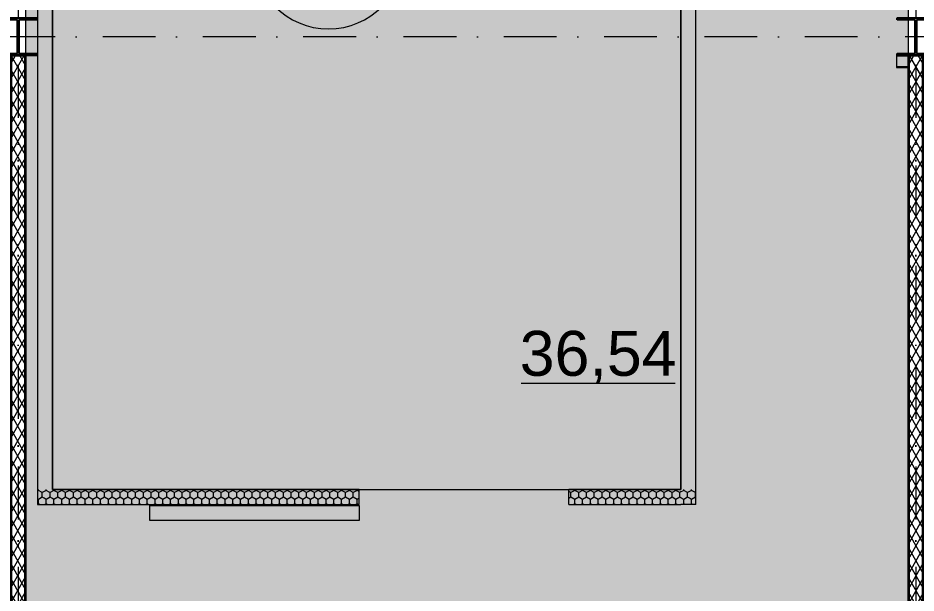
# Model space of a CAD drawing. Header units: millimetres. Extents: x -10605 to 104127, y -15987 to 52426.
# Drawn here: x 21999 to 28001, y 2285 to 6125 of the extents above; entities that cross this region are included whole.
import ezdxf
from ezdxf.enums import TextEntityAlignment as Align

# ---------------------------------------------------------------- set-up
doc = ezdxf.new("R2010")
doc.units = ezdxf.units.MM
doc.header["$MEASUREMENT"] = 0
for name, pattern in [('Dot & Dashed', [670.277762, 352.777767, -176.388884, 0, -141.111112]), ('Крупный пунктир', [634.99999, 0, -634.99999]), ('Штриховая', [300, 200, -100])]:
    doc.linetypes.add(name, pattern=pattern)
for name, color, linetype in [('Двери Archicad', 7, 'Continuous'), ('Зоны', 7, 'Continuous'), ('Зоны морозильные камеры', 7, 'Continuous'), ('Металлический каркас здания', 7, 'Continuous'), ('Морозильные камеры', 7, 'Continuous'), ('Оси', 7, 'Continuous'), ('Стены', 7, 'Continuous')]:
    doc.layers.add(name, color=color, linetype=linetype)
for name, color, linetype, lineweight in [('Двери Archicad_Ном._пера__3', 7, 'Continuous', 0), ('Зоны морозильные камеры_Ном._пера__100', 7, 'Continuous', 9), ('Зоны_Ном._пера__91', 255, 'Continuous', 0), ('Металлический каркас здания_Ном._пера__98', 7, 'Continuous', 25), ('Металлический каркас здания_Ном._пера__99', 7, 'Continuous', 15), ('Оси_Ном._пера__200', 7, 'Continuous', 0), ('Паспорта Зон Archicad_Ном._пера__100', 7, 'Continuous', 9), ('Стены _Ном._пера__97', 7, 'Continuous', 35)]:
    doc.layers.add(name, color=color, linetype=linetype, lineweight=lineweight)
for name, color, linetype, lineweight, true_color in [('Двери Archicad_Ном._пера__6', 7, 'Continuous', 13, 0xc23fa3ff), ('Зоны морозильные камеры_Ном._пера__6', 7, 'Continuous', 13, 0xc23fa3ff), ('Морозильные камеры_Ном._пера__6', 7, 'Continuous', 13, 0xc23fa3ff)]:
    doc.layers.add(name, color=color, linetype=linetype, lineweight=lineweight, true_color=true_color)
doc.styles.add('РЎР“Р•РќР•Р\xa0РР\xa0_РЎРўРР›Р¬_1', font='arial.ttf')
pattern_1 = [(90, (0, 0), (-60, 0), [])]
pattern_2 = [(90, (0, 0), (-51.96152, 0), [30, -60]), (90, (-25.98, 45), (-51.96152, 0), [30, -60]), (150, (-1e-14, 30), (25.98076, 45), [30, -60]), (150, (-51.96, 30), (25.98076, 45), [30, -60]), (210, (0, 0), (-25.98076, 45), [30, -60]), (210, (-51.96, -2e-14), (-25.98076, 45), [30, -60])]
pattern_3 = [(60, (0, 0), (-43.30127, 25), []), (120, (0, 0), (43.30127, 25), [])]

# ---------------------------------------------------------------- blocks, each defined once
blk = doc.blocks.new('Разгрузочный тамбур_25_4', base_point=(25573.7, 6169.1))
at = {"layer": 'Зоны', "linetype": 'Continuous', "lineweight": 0, "true_color": 0x3f3f3f}
blk.add_hatch(color=250, dxfattribs=at).paths.add_polyline_path([(22050, -125), (27950, -125), (27950, 11775), (26530, 11775), (22129.9, 11775), (22050, 11775)])
at = {"layer": 'Паспорта Зон Archicad_Ном._пера__100', "color": 7, "lineweight": 9, "style": 'РЎР“Р•РќР•Р\xa0РР\xa0_РЎРўРР›Р¬_1'}
for tag, p in [('ROOM_NUMBER', (25857.8, 1391.1)), ('ROOM_AREA', (27237.2, 294.8))]:
    blk.add_attdef(tag, text='', height=300, dxfattribs=at).set_placement(p, align=Align.MIDDLE_CENTER)
blk = doc.blocks.new('Колонна SHS ГК 27')
at = {"layer": 'Металлический каркас здания_Ном._пера__99', "linetype": 'Continuous', "lineweight": 0, "true_color": 0xffffff}
h = blk.add_hatch(dxfattribs=at)
h.set_pattern_fill('Barabбs_tйglakц_бllу', style=0, pattern_type=2)
h.set_pattern_definition(pattern_1)
h.paths.add_polyline_path([(-40, -40), (40, -40), (40, 40), (-40, 40)])
h.paths.add_polyline_path([(-36.4, -36.4), (-36.4, 36.4), (36.4, 36.4), (36.4, -36.4)], flags=0)
at = {"layer": 'Металлический каркас здания_Ном._пера__99', "color": 7, "linetype": 'Continuous', "lineweight": 15}
for p, q in [((40, 40), (-40, 40)), ((-40, 40), (-40, -40)), ((-36.4, -36.4), (-36.4, 36.4)), ((-36.4, 36.4), (36.4, 36.4)), ((36.4, 36.4), (36.4, -36.4)), ((40, -40), (40, 40)), ((-40, -40), (40, -40)), ((36.4, -36.4), (-36.4, -36.4))]:
    blk.add_line(p, q, dxfattribs=at)
blk = doc.blocks.new('Морозильная камера №3_№3_86', base_point=(24258.1, 6925))
at = {"layer": 'Зоны морозильные камеры_Ном._пера__6', "linetype": 'Continuous', "lineweight": 0, "true_color": 0x0f283f}
for points in [[(22229.9, 2975), (26430, 2975), (26430, 11675), (22229.9, 11675)], [(24229.9, 2975), (24229.9, 2875), (25729.9, 2875), (25729.9, 2975)]]:
    blk.add_hatch(color=158, dxfattribs=at).paths.add_polyline_path(points)
at = {"layer": 'Зоны морозильные камеры_Ном._пера__100', "color": 7, "linetype": 'Штриховая', "lineweight": 9, "flags": 128}
blk.add_lwpolyline([(22229.9, 2975), (26430, 2975), (26430, 11675), (22229.9, 11675)], close=True, dxfattribs=at)
at = {"layer": 'Паспорта Зон Archicad_Ном._пера__100', "color": 7, "linetype": 'Continuous', "lineweight": 9}
blk.add_line((25361.8, 3685.9), (26391.3, 3685.9), dxfattribs=at)
blk.add_arc((24074.5, 6557.9), 505.7, 180, 0, dxfattribs=at)
at = {"layer": 'Паспорта Зон Archicad_Ном._пера__100', "color": 7, "lineweight": 9, "style": 'РЎР“Р•РќР•Р\xa0РР\xa0_РЎРўРР›Р¬_1'}
for tag, p in [('DUMMY_112', (25313.9, 7100.7)), ('ROOM_NUMBER', (24074.5, 6555.3)), ('ROOM_AREA', (25876.5, 3885.4))]:
    blk.add_attdef(tag, text='', height=300, dxfattribs=at).set_placement(p, align=Align.MIDDLE_CENTER)
blk = doc.blocks.new('Стена_41', base_point=(26530, 2875))
at = {"layer": 'Морозильные камеры', "linetype": 'Continuous', "lineweight": 0, "true_color": 0x000000}
h = blk.add_hatch(dxfattribs=at)
h.set_pattern_fill('Styrofoam_SM_Insulation__3_', color=18, style=0, pattern_type=2)
h.set_pattern_definition(pattern_2)
h.paths.add_polyline_path([(26530, 2975), (26530, 11675), (26430, 11675), (26430, 2975)])
h = blk.add_hatch(dxfattribs=at)
h.set_pattern_fill('Styrofoam_SM_Insulation__3_', color=18, style=0, pattern_type=2)
h.set_pattern_definition(pattern_2)
h.paths.add_polyline_path([(26430, 2975), (26430, 2875), (26530, 2875)])
h = blk.add_hatch(dxfattribs=at)
h.set_pattern_fill('Styrofoam_SM_Insulation__3_', color=18, style=0, pattern_type=2)
h.set_pattern_definition(pattern_2)
h.paths.add_polyline_path([(26530, 2975), (26430, 2975), (26530, 2875)])
at = {"layer": 'Морозильные камеры_Ном._пера__6', "color": 161, "linetype": 'Continuous', "lineweight": 13, "true_color": 0x3fa3ff, "flags": 128}
for points in [[(26530, 2875), (26530, 11775)], [(26430, 11675), (26430, 2975)], [(26530, 2875), (26430, 2875)]]:
    blk.add_lwpolyline(points, dxfattribs=at)
blk = doc.blocks.new('Стена_43', base_point=(22129.9, 11775))
at = {"layer": 'Морозильные камеры', "linetype": 'Continuous', "lineweight": 0, "true_color": 0x000000}
h = blk.add_hatch(dxfattribs=at)
h.set_pattern_fill('Styrofoam_SM_Insulation__3_', color=18, style=0, pattern_type=2)
h.set_pattern_definition(pattern_2)
h.paths.add_polyline_path([(22129.9, 11675), (22129.9, 2975), (22229.9, 2975), (22229.9, 11675)])
h = blk.add_hatch(dxfattribs=at)
h.set_pattern_fill('Styrofoam_SM_Insulation__3_', color=18, style=0, pattern_type=2)
h.set_pattern_definition(pattern_2)
h.paths.add_polyline_path([(22229.9, 2975), (22129.9, 2875), (22229.9, 2875)])
h = blk.add_hatch(dxfattribs=at)
h.set_pattern_fill('Styrofoam_SM_Insulation__3_', color=18, style=0, pattern_type=2)
h.set_pattern_definition(pattern_2)
h.paths.add_polyline_path([(22229.9, 2975), (22129.9, 2975), (22129.9, 2875)])
at = {"layer": 'Морозильные камеры_Ном._пера__6', "color": 161, "linetype": 'Continuous', "lineweight": 13, "true_color": 0x3fa3ff, "flags": 128}
for points in [[(22129.9, 11675), (22129.9, 2875)], [(22229.9, 2975), (22229.9, 11675)], [(22129.9, 2875), (22229.9, 2875)]]:
    blk.add_lwpolyline(points, dxfattribs=at)
blk = doc.blocks.new('Наружная Раздвижная Дверь 27')
at = {"layer": 'Двери Archicad_Ном._пера__3', "color": 7, "linetype": 'Continuous', "lineweight": 0}
for p, q in [((700, 105), (2100, 105)), ((700, 5), (700, 105)), ((2100, 105), (2100, 5)), ((2100, 5), (700, 5))]:
    blk.add_line(p, q, dxfattribs=at)
at = {"layer": 'Двери Archicad_Ном._пера__6', "color": 161, "linetype": 'Continuous', "lineweight": 13, "true_color": 0x3fa3ff}
for p, q in [((-700, 0), (-700, -100)), ((700, 0), (700, -100))]:
    blk.add_line(p, q, dxfattribs=at)
blk = doc.blocks.new('Стена_241', base_point=(22129.9, 2875))
at = {"layer": 'Морозильные камеры', "linetype": 'Continuous', "lineweight": 0, "true_color": 0x000000}
h = blk.add_hatch(dxfattribs=at)
h.set_pattern_fill('Styrofoam_SM_Insulation__3_', color=18, style=0, pattern_type=2)
h.set_pattern_definition(pattern_2)
h.paths.add_polyline_path([(22229.9, 2875), (24279.9, 2875), (24279.9, 2975), (22229.9, 2975)])
h = blk.add_hatch(dxfattribs=at)
h.set_pattern_fill('Styrofoam_SM_Insulation__3_', color=18, style=0, pattern_type=2)
h.set_pattern_definition(pattern_2)
h.paths.add_polyline_path([(25679.9, 2875), (26430, 2875), (26430, 2975), (25679.9, 2975)])
at = {"layer": 'Морозильные камеры_Ном._пера__6', "color": 161, "linetype": 'Continuous', "lineweight": 13, "true_color": 0x3fa3ff}
for p, q in [((24279.9, 2875), (24279.9, 2975)), ((25679.9, 2875), (25679.9, 2975))]:
    blk.add_line(p, q, dxfattribs=at)
at = {"layer": 'Морозильные камеры_Ном._пера__6', "color": 161, "linetype": 'Continuous', "lineweight": 13, "true_color": 0x3fa3ff, "flags": 128}
for points in [[(24279.9, 2975), (22229.9, 2975)], [(26430, 2975), (25679.9, 2975)], [(22229.9, 2875), (24279.9, 2875)], [(25679.9, 2875), (26430, 2875)]]:
    blk.add_lwpolyline(points, dxfattribs=at)
at = {"layer": 'Двери Archicad', "color": 7, "linetype": 'Continuous', "lineweight": 50, "zscale": 1000, "rotation": 180}
blk.add_blockref('Наружная Раздвижная Дверь 27', (24979.9, 2875), dxfattribs=at)
blk = doc.blocks.new('Стена_402', base_point=(22000, 5874.9))
at = {"layer": 'Стены', "linetype": 'Continuous', "lineweight": 0, "true_color": 0x000000}
h = blk.add_hatch(dxfattribs=at)
h.set_pattern_fill('Batt_Insulation__3_', color=18, style=0, pattern_type=2)
h.set_pattern_definition(pattern_3)
h.paths.add_polyline_path([(21950, 5874.9), (21950, 125), (22050, 125), (22050, 5874.9)])
at = {"layer": 'Стены _Ном._пера__97', "color": 7, "linetype": 'Continuous', "lineweight": 35, "flags": 128}
for points in [[(21950, 5874.9), (21950, 125)], [(22050, 5874.9), (21950, 5874.9)], [(22050, 125), (22050, 5874.9)], [(21950, 125), (22050, 125)]]:
    blk.add_lwpolyline(points, dxfattribs=at)
blk = doc.blocks.new('Стена_403', base_point=(28000, 5874.9))
at = {"layer": 'Стены', "linetype": 'Continuous', "lineweight": 0, "true_color": 0x000000}
h = blk.add_hatch(dxfattribs=at)
h.set_pattern_fill('Batt_Insulation__3_', color=18, style=0, pattern_type=2)
h.set_pattern_definition(pattern_3)
h.paths.add_polyline_path([(27950, 5874.9), (27950, 125), (28050, 125), (28050, 5874.9)])
at = {"layer": 'Стены _Ном._пера__97', "color": 7, "linetype": 'Continuous', "lineweight": 35, "flags": 128}
for points in [[(27950, 5874.9), (27950, 125)], [(28050, 5874.9), (27950, 5874.9)], [(28050, 125), (28050, 5874.9)], [(27950, 125), (28050, 125)]]:
    blk.add_lwpolyline(points, dxfattribs=at)
blk = doc.blocks.new('Колонна Универсальная 27')
at = {"layer": 'Металлический каркас здания_Ном._пера__98', "linetype": 'Continuous', "lineweight": 0, "true_color": 0xffffff}
h = blk.add_hatch(dxfattribs=at)
h.set_pattern_fill('Barabбs_tйglakц_бllу', style=0, pattern_type=2)
h.set_pattern_definition(pattern_1)
h.paths.add_polyline_path([(-125, -125), (125, -125), (125, -113), (4, -113), (4, 113), (125, 113), (125, 125), (-125, 125), (-125, 113), (-4, 113), (-4, -113), (-125, -113)])
at = {"layer": 'Металлический каркас здания_Ном._пера__98', "color": 7, "linetype": 'Continuous', "lineweight": 25}
for p, q in [((125, 125), (-125, 125)), ((-125, 125), (-125, 113)), ((125, 113), (125, 125)), ((-125, 113), (-4, 113)), ((-4, 113), (-4, -113)), ((4, -113), (4, 113)), ((4, 113), (125, 113)), ((-4, -113), (-125, -113)), ((-125, -113), (-125, -125)), ((125, -113), (4, -113)), ((125, -125), (125, -113)), ((-125, -125), (125, -125))]:
    blk.add_line(p, q, dxfattribs=at)
blk = doc.blocks.new('Двутавp К 26020-83 27_2')
at = {"layer": 'Металлический каркас здания_Ном._пера__98', "color": 7, "linetype": 'Крупный пунктир', "lineweight": 25}
blk.add_line((0, 0), (17750, 0), dxfattribs=at)
blk = doc.blocks.new('Двутавp К 26020-83 27_3')
at = {"layer": 'Металлический каркас здания_Ном._пера__98', "color": 7, "linetype": 'Крупный пунктир', "lineweight": 25}
blk.add_line((0, 0), (17860, 0), dxfattribs=at)
blk = doc.blocks.new('Стандартный Маркер Сетки')
at = {"layer": 'Оси_Ном._пера__200', "color": 7, "linetype": 'Dot & Dashed', "lineweight": 0}
blk.add_line((0, 0), (107805.4, 0), dxfattribs=at)
at = {"layer": 'Оси_Ном._пера__200', "color": 7, "lineweight": 0, "style": 'РЎР“Р•РќР•Р\xa0РР\xa0_РЎРўРР›Р¬_1'}
blk.add_attdef('AC_MarkerText_1', text='', height=300, dxfattribs=at).set_placement((108205.4, 150), align=Align.TOP_CENTER)
blk = doc.blocks.new('Стандартный Маркер Сетки_4')
at = {"layer": 'Оси_Ном._пера__200', "color": 7, "linetype": 'Dot & Dashed', "lineweight": 0}
blk.add_line((0, 0), (55187, 0), dxfattribs=at)
at = {"layer": 'Оси_Ном._пера__200', "color": 7, "lineweight": 0, "style": 'РЎР“Р•РќР•Р\xa0РР\xa0_РЎРўРР›Р¬_1'}
blk.add_attdef('AC_MarkerText_1', text='', height=300, rotation=90, dxfattribs=at).set_placement((55368.5, -68.6), align=Align.TOP_CENTER)

msp = doc.modelspace()

# ---------------------------------------------------------------- linework, layer by layer
at = {"layer": 'Зоны морозильные камеры_Ном._пера__6', "color": 161, "linetype": 'Continuous', "lineweight": 13, "true_color": 0x3fa3ff, "flags": 128}
msp.add_lwpolyline([(22229.94333, 2974.99993), (26430, 2974.99993), (26430, 11674.99993), (22229.94333, 11674.99993)], close=True, dxfattribs=at)
at = {"layer": 'Зоны_Ном._пера__91', "color": 255, "linetype": 'Continuous', "lineweight": 0, "flags": 128}
msp.add_lwpolyline([(22050.00006, -125), (27950.00001, -125), (27950.00001, 11775), (26529.99998, 11775), (22129.94338, 11775), (22050.00006, 11775)], close=True, dxfattribs=at)

# ---------------------------------------------------------------- block references
at = {"layer": 'Зоны', "color": 7, "linetype": 'Continuous', "lineweight": 9}
msp.add_blockref('Разгрузочный тамбур_25_4', (25573.70033, 6169.14143), dxfattribs=at)
at = {"layer": 'Зоны морозильные камеры', "color": 7, "linetype": 'Continuous', "lineweight": 9}
ref = msp.add_blockref('Морозильная камера №3_№3_86', (24258.14475, 6924.98504), dxfattribs=at)
ref.add_attrib('ROOM_AREA', '36,54', dxfattribs={"layer": 'Паспорта Зон Archicad_Ном._пера__100', "color": 7, "lineweight": 9, "height": 300, "style": 'РЎР“Р•РќР•Р\xa0РР\xa0_РЎРўРР›Р¬_1'}).set_placement((25876.5445, 3885.37176), align=Align.MIDDLE_CENTER)
at = {"layer": 'Металлический каркас здания', "color": 7, "linetype": 'Continuous', "lineweight": 9, "xscale": -1, "zscale": 1000, "rotation": 90}
for name, p in [('Двутавp К 26020-83 27_2', (22000.00006, 17875)), ('Двутавp К 26020-83 27_3', (28000, 17875.01667))]:
    msp.add_blockref(name, p, dxfattribs=at)
at = {"layer": 'Металлический каркас здания_Ном._пера__98', "color": 7, "linetype": 'Continuous', "lineweight": 25, "xscale": -1, "zscale": 1000}
for p in [(21999.95222, 5999.94944), (27999.99667, 5999.94944)]:
    msp.add_blockref('Колонна Универсальная 27', p, dxfattribs=at)
at = {"layer": 'Металлический каркас здания_Ном._пера__99', "color": 7, "linetype": 'Continuous', "lineweight": 15, "zscale": 1000, "rotation": 180}
msp.add_blockref('Колонна SHS ГК 27', (27910.00006, 5834.94944), dxfattribs=at)
at = {"layer": 'Морозильные камеры', "color": 161, "lineweight": 13, "true_color": 0x3fa3ff}
for name, p in [('Стена_41', (26530, 2875)), ('Стена_43', (22129.94333, 11775)), ('Стена_241', (22129.94333, 2875))]:
    msp.add_blockref(name, p, dxfattribs=at)
at = {"layer": 'Оси', "color": 8, "linetype": 'Continuous', "lineweight": 0, "true_color": 0x747474, "zscale": 1000, "rotation": 270}
for p in [(22000, 40000.00005), (28000, 40000.00005)]:
    msp.add_blockref('Стандартный Маркер Сетки_4', p, dxfattribs=at)
at = {"layer": 'Оси', "color": 8, "linetype": 'Continuous', "lineweight": 0, "true_color": 0x747474, "xscale": -1, "zscale": 1000}
msp.add_blockref('Стандартный Маркер Сетки', (98000.00007, 6000), dxfattribs=at)
at = {"layer": 'Стены', "color": 7, "lineweight": 35}
for name, p in [('Стена_402', (22000.00006, 5874.94944)), ('Стена_403', (28000.00006, 5874.94944))]:
    msp.add_blockref(name, p, dxfattribs=at)

doc.saveas('drawing.dxf')
